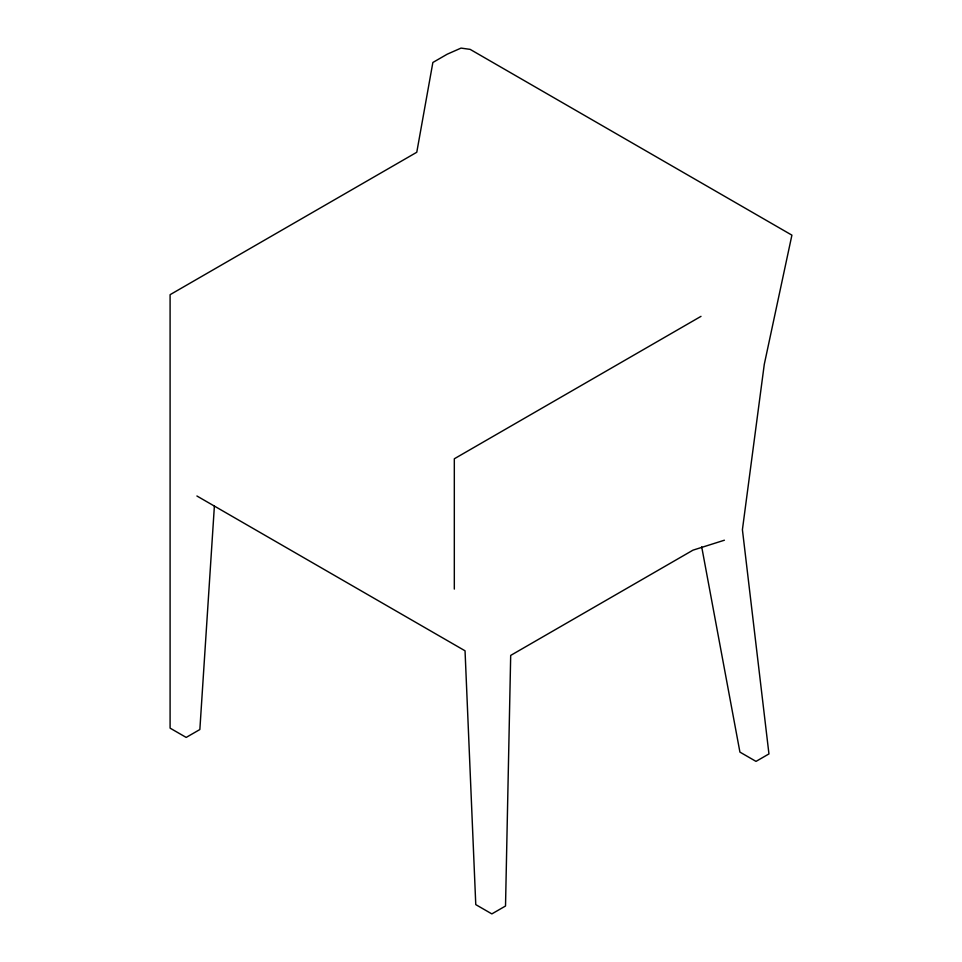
<?xml version="1.0" encoding="UTF-8"?>
<svg xmlns="http://www.w3.org/2000/svg" width="962" height="962" viewBox="0 0 962 962"><rect width="100%" height="100%" fill="white"/><g stroke="black" fill="none" stroke-linecap="round" stroke-linejoin="round"><path stroke-width="1.44" d="M214.382 506.12L199.855 729.533L186.183 737.421L170.094 728.138L170.094 294.685L416.774 152.261L432.864 62.482L447.186 54.209L461.038 48.1L470.153 49.375L791.906 235.149L764.285 364.333L742.411 529.701L768.951 753.919L756.012 761.387L739.922 752.104L701.707 546.873M700.997 316.354L454.317 458.778L454.317 589.093M724.398 540.211L693.013 550.144L510.69 655.411L505.519 906.012L491.847 913.9L475.769 904.617L465.043 650.805L196.909 495.995"/></g></svg>
